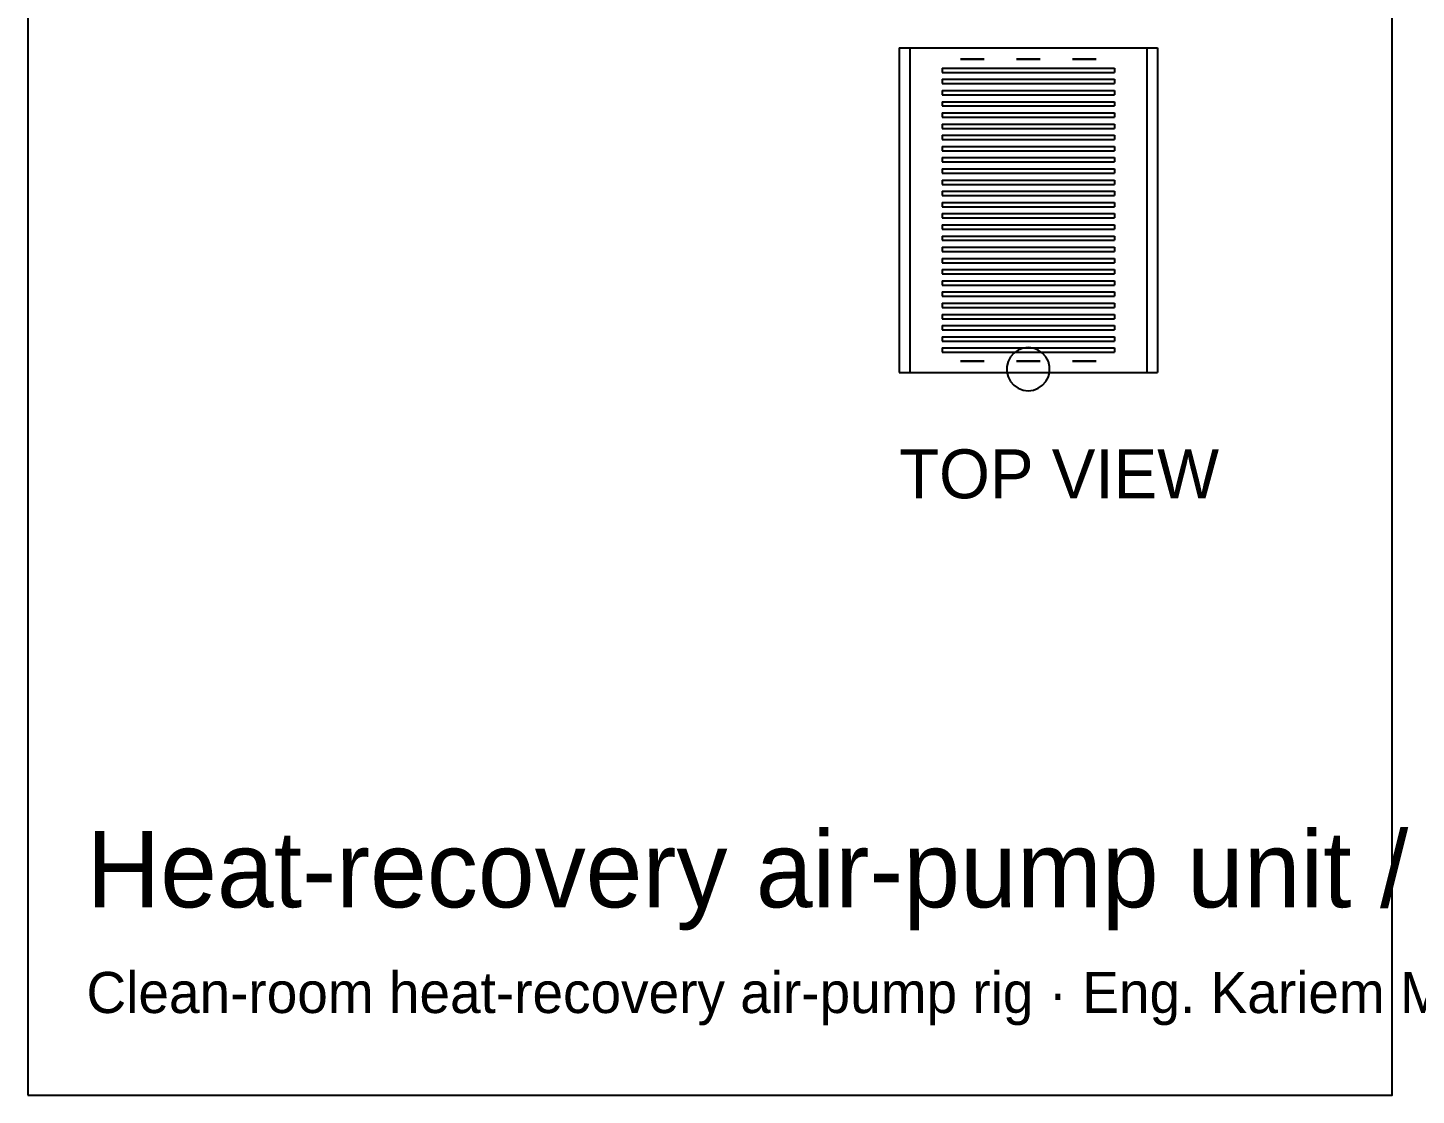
# Model space of a CAD drawing. Header units: millimetres. Extents: x -449 to -327, y -30 to 73.
# Drawn here: x -448.8 to -377.9, y -30.2 to 24.4 of the extents above; entities that cross this region are included whole.
import ezdxf

# ---------------------------------------------------------------- set-up
doc = ezdxf.new("R2010")
doc.units = ezdxf.units.MM
for name, color, linetype in [('BORDER', 7, 'Continuous'), ('HIDDEN', 8, 'Continuous'), ('TEXT', 5, 'Continuous'), ('VISIBLE', 7, 'Continuous')]:
    doc.layers.add(name, color=color, linetype=linetype)

msp = doc.modelspace()

# ---------------------------------------------------------------- linework, layer by layer
at = {"layer": 'BORDER'}
msp.add_lwpolyline([(-448.816, -30.156), (-379.1, -30.156), (-379.1, 72.525), (-448.816, 72.525)], close=True, dxfattribs=at)
at = {"layer": 'HIDDEN'}
for points in [[(-404.3, 23.36), (-391.1, 23.36)], [(-404.3, 23.36), (-404.3, 6.772)], [(-403.75, 23.36), (-391.65, 23.36)], [(-403.75, 23.36), (-403.75, 6.772)], [(-401.165, 22.788), (-401.161, 22.788)], [(-401.161, 22.788), (-401.165, 22.788)], [(-401.165, 22.788), (-401.161, 22.788)], [(-401.161, 22.788), (-401.165, 22.788)], [(-401.165, 22.788), (-401.161, 22.788)], [(-401.161, 22.788), (-401.165, 22.788)], [(-401.165, 22.788), (-401.161, 22.788)], [(-401.161, 22.788), (-401.165, 22.788)], [(-401.165, 22.788), (-401.161, 22.788)], [(-401.161, 22.788), (-401.165, 22.788)], [(-401.161, 22.788), (-401.126, 22.788)], [(-401.126, 22.788), (-401.161, 22.788)], [(-401.161, 22.788), (-401.126, 22.788)], [(-401.126, 22.788), (-401.161, 22.788)], [(-401.161, 22.788), (-401.126, 22.788)], [(-401.126, 22.788), (-401.161, 22.788)], [(-401.161, 22.788), (-401.126, 22.788)], [(-401.126, 22.788), (-401.161, 22.788)], [(-401.161, 22.788), (-401.126, 22.788)], [(-401.126, 22.788), (-401.161, 22.788)], [(-401.126, 22.788), (-401.058, 22.788)], [(-401.058, 22.788), (-401.126, 22.788)], [(-401.126, 22.788), (-401.058, 22.788)], [(-401.058, 22.788), (-401.126, 22.788)], [(-401.126, 22.788), (-401.058, 22.788)], [(-401.058, 22.788), (-401.126, 22.788)], [(-401.126, 22.788), (-401.058, 22.788)], [(-401.058, 22.788), (-401.126, 22.788)], [(-401.126, 22.788), (-401.058, 22.788)], [(-401.058, 22.788), (-401.126, 22.788)], [(-401.058, 22.788), (-400.961, 22.788)], [(-400.961, 22.788), (-401.058, 22.788)], [(-401.058, 22.788), (-400.961, 22.788)], [(-400.961, 22.788), (-401.058, 22.788)], [(-401.058, 22.788), (-400.961, 22.788)], [(-400.961, 22.788), (-401.058, 22.788)], [(-401.058, 22.788), (-400.961, 22.788)], [(-400.961, 22.788), (-401.058, 22.788)], [(-401.058, 22.788), (-400.961, 22.788)], [(-400.961, 22.788), (-401.058, 22.788)], [(-400.961, 22.788), (-400.841, 22.788)], [(-400.841, 22.788), (-400.961, 22.788)], [(-400.961, 22.788), (-400.841, 22.788)], [(-400.841, 22.788), (-400.961, 22.788)], [(-400.961, 22.788), (-400.841, 22.788)], [(-400.841, 22.788), (-400.961, 22.788)], [(-400.961, 22.788), (-400.841, 22.788)], [(-400.841, 22.788), (-400.961, 22.788)], [(-400.961, 22.788), (-400.841, 22.788)], [(-400.841, 22.788), (-400.961, 22.788)], [(-400.841, 22.788), (-400.705, 22.788)], [(-400.705, 22.788), (-400.841, 22.788)], [(-400.841, 22.788), (-400.705, 22.788)], [(-400.705, 22.788), (-400.841, 22.788)], [(-400.841, 22.788), (-400.705, 22.788)], [(-400.705, 22.788), (-400.841, 22.788)], [(-400.841, 22.788), (-400.705, 22.788)], [(-400.705, 22.788), (-400.841, 22.788)], [(-400.841, 22.788), (-400.705, 22.788)], [(-400.705, 22.788), (-400.841, 22.788)], [(-400.705, 22.788), (-400.56, 22.788)], [(-400.56, 22.788), (-400.705, 22.788)], [(-400.705, 22.788), (-400.56, 22.788)], [(-400.56, 22.788), (-400.705, 22.788)], [(-400.705, 22.788), (-400.56, 22.788)], [(-400.56, 22.788), (-400.705, 22.788)], [(-400.705, 22.788), (-400.56, 22.788)], [(-400.56, 22.788), (-400.705, 22.788)], [(-400.705, 22.788), (-400.56, 22.788)], [(-400.56, 22.788), (-400.705, 22.788)], [(-400.415, 22.788), (-400.56, 22.788)], [(-400.56, 22.788), (-400.415, 22.788)], [(-400.415, 22.788), (-400.56, 22.788)], [(-400.56, 22.788), (-400.415, 22.788)], [(-400.415, 22.788), (-400.56, 22.788)], [(-400.56, 22.788), (-400.415, 22.788)], [(-400.415, 22.788), (-400.56, 22.788)], [(-400.56, 22.788), (-400.415, 22.788)], [(-400.415, 22.788), (-400.56, 22.788)], [(-400.56, 22.788), (-400.415, 22.788)], [(-400.279, 22.788), (-400.415, 22.788)], [(-400.415, 22.788), (-400.279, 22.788)], [(-400.279, 22.788), (-400.415, 22.788)], [(-400.415, 22.788), (-400.279, 22.788)], [(-400.279, 22.788), (-400.415, 22.788)], [(-400.415, 22.788), (-400.279, 22.788)], [(-400.279, 22.788), (-400.415, 22.788)], [(-400.415, 22.788), (-400.279, 22.788)], [(-400.279, 22.788), (-400.415, 22.788)], [(-400.415, 22.788), (-400.279, 22.788)], [(-400.159, 22.788), (-400.279, 22.788)], [(-400.279, 22.788), (-400.159, 22.788)], [(-400.159, 22.788), (-400.279, 22.788)], [(-400.279, 22.788), (-400.159, 22.788)], [(-400.159, 22.788), (-400.279, 22.788)], [(-400.279, 22.788), (-400.159, 22.788)], [(-400.159, 22.788), (-400.279, 22.788)], [(-400.279, 22.788), (-400.159, 22.788)], [(-400.159, 22.788), (-400.279, 22.788)], [(-400.279, 22.788), (-400.159, 22.788)], [(-400.062, 22.788), (-400.159, 22.788)], [(-400.159, 22.788), (-400.062, 22.788)], [(-400.062, 22.788), (-400.159, 22.788)], [(-400.159, 22.788), (-400.062, 22.788)], [(-400.062, 22.788), (-400.159, 22.788)], [(-400.159, 22.788), (-400.062, 22.788)], [(-400.062, 22.788), (-400.159, 22.788)], [(-400.159, 22.788), (-400.062, 22.788)], [(-400.062, 22.788), (-400.159, 22.788)], [(-400.159, 22.788), (-400.062, 22.788)], [(-399.994, 22.788), (-400.062, 22.788)], [(-400.062, 22.788), (-399.994, 22.788)], [(-399.994, 22.788), (-400.062, 22.788)], [(-400.062, 22.788), (-399.994, 22.788)], [(-399.994, 22.788), (-400.062, 22.788)], [(-400.062, 22.788), (-399.994, 22.788)], [(-399.994, 22.788), (-400.062, 22.788)], [(-400.062, 22.788), (-399.994, 22.788)], [(-399.994, 22.788), (-400.062, 22.788)], [(-400.062, 22.788), (-399.994, 22.788)], [(-399.959, 22.788), (-399.994, 22.788)], [(-399.994, 22.788), (-399.959, 22.788)], [(-399.959, 22.788), (-399.994, 22.788)], [(-399.994, 22.788), (-399.959, 22.788)], [(-399.959, 22.788), (-399.994, 22.788)], [(-399.994, 22.788), (-399.959, 22.788)], [(-399.959, 22.788), (-399.994, 22.788)], [(-399.994, 22.788), (-399.959, 22.788)], [(-399.959, 22.788), (-399.994, 22.788)], [(-399.994, 22.788), (-399.959, 22.788)], [(-399.955, 22.788), (-399.959, 22.788)], [(-399.959, 22.788), (-399.955, 22.788)], [(-399.955, 22.788), (-399.959, 22.788)], [(-399.959, 22.788), (-399.955, 22.788)], [(-399.955, 22.788), (-399.959, 22.788)], [(-399.959, 22.788), (-399.955, 22.788)], [(-399.955, 22.788), (-399.959, 22.788)], [(-399.959, 22.788), (-399.955, 22.788)], [(-399.955, 22.788), (-399.959, 22.788)], [(-399.959, 22.788), (-399.955, 22.788)], [(-398.305, 22.788), (-398.301, 22.788)], [(-398.301, 22.788), (-398.305, 22.788)], [(-398.305, 22.788), (-398.301, 22.788)], [(-398.301, 22.788), (-398.305, 22.788)], [(-398.305, 22.788), (-398.301, 22.788)], [(-398.301, 22.788), (-398.305, 22.788)], [(-398.305, 22.788), (-398.301, 22.788)], [(-398.301, 22.788), (-398.305, 22.788)], [(-398.305, 22.788), (-398.301, 22.788)], [(-398.301, 22.788), (-398.305, 22.788)], [(-398.301, 22.788), (-398.266, 22.788)], [(-398.266, 22.788), (-398.301, 22.788)], [(-398.301, 22.788), (-398.266, 22.788)], [(-398.266, 22.788), (-398.301, 22.788)], [(-398.301, 22.788), (-398.266, 22.788)], [(-398.266, 22.788), (-398.301, 22.788)], [(-398.301, 22.788), (-398.266, 22.788)], [(-398.266, 22.788), (-398.301, 22.788)], [(-398.301, 22.788), (-398.266, 22.788)], [(-398.266, 22.788), (-398.301, 22.788)], [(-398.266, 22.788), (-398.198, 22.788)], [(-398.198, 22.788), (-398.266, 22.788)], [(-398.266, 22.788), (-398.198, 22.788)], [(-398.198, 22.788), (-398.266, 22.788)], [(-398.266, 22.788), (-398.198, 22.788)], [(-398.198, 22.788), (-398.266, 22.788)], [(-398.266, 22.788), (-398.198, 22.788)], [(-398.198, 22.788), (-398.266, 22.788)], [(-398.266, 22.788), (-398.198, 22.788)], [(-398.198, 22.788), (-398.266, 22.788)], [(-398.198, 22.788), (-398.101, 22.788)], [(-398.101, 22.788), (-398.198, 22.788)], [(-398.198, 22.788), (-398.101, 22.788)], [(-398.101, 22.788), (-398.198, 22.788)], [(-398.198, 22.788), (-398.101, 22.788)], [(-398.101, 22.788), (-398.198, 22.788)], [(-398.198, 22.788), (-398.101, 22.788)], [(-398.101, 22.788), (-398.198, 22.788)], [(-398.198, 22.788), (-398.101, 22.788)], [(-398.101, 22.788), (-398.198, 22.788)], [(-398.101, 22.788), (-397.981, 22.788)], [(-397.981, 22.788), (-398.101, 22.788)], [(-398.101, 22.788), (-397.981, 22.788)], [(-397.981, 22.788), (-398.101, 22.788)], [(-398.101, 22.788), (-397.981, 22.788)], [(-397.981, 22.788), (-398.101, 22.788)], [(-398.101, 22.788), (-397.981, 22.788)], [(-397.981, 22.788), (-398.101, 22.788)], [(-398.101, 22.788), (-397.981, 22.788)], [(-397.981, 22.788), (-398.101, 22.788)], [(-397.981, 22.788), (-397.845, 22.788)], [(-397.845, 22.788), (-397.981, 22.788)], [(-397.981, 22.788), (-397.845, 22.788)], [(-397.845, 22.788), (-397.981, 22.788)], [(-397.981, 22.788), (-397.845, 22.788)], [(-397.845, 22.788), (-397.981, 22.788)], [(-397.981, 22.788), (-397.845, 22.788)], [(-397.845, 22.788), (-397.981, 22.788)], [(-397.981, 22.788), (-397.845, 22.788)], [(-397.845, 22.788), (-397.981, 22.788)], [(-397.845, 22.788), (-397.7, 22.788)], [(-397.7, 22.788), (-397.845, 22.788)], [(-397.845, 22.788), (-397.7, 22.788)], [(-397.7, 22.788), (-397.845, 22.788)], [(-397.845, 22.788), (-397.7, 22.788)], [(-397.7, 22.788), (-397.845, 22.788)], [(-397.845, 22.788), (-397.7, 22.788)], [(-397.7, 22.788), (-397.845, 22.788)], [(-397.845, 22.788), (-397.7, 22.788)], [(-397.7, 22.788), (-397.845, 22.788)], [(-397.555, 22.788), (-397.7, 22.788)], [(-397.7, 22.788), (-397.555, 22.788)], [(-397.555, 22.788), (-397.7, 22.788)], [(-397.7, 22.788), (-397.555, 22.788)], [(-397.555, 22.788), (-397.7, 22.788)], [(-397.7, 22.788), (-397.555, 22.788)], [(-397.555, 22.788), (-397.7, 22.788)], [(-397.7, 22.788), (-397.555, 22.788)], [(-397.555, 22.788), (-397.7, 22.788)], [(-397.7, 22.788), (-397.555, 22.788)], [(-397.419, 22.788), (-397.555, 22.788)], [(-397.555, 22.788), (-397.419, 22.788)], [(-397.419, 22.788), (-397.555, 22.788)], [(-397.555, 22.788), (-397.419, 22.788)], [(-397.419, 22.788), (-397.555, 22.788)], [(-397.555, 22.788), (-397.419, 22.788)], [(-397.419, 22.788), (-397.555, 22.788)], [(-397.555, 22.788), (-397.419, 22.788)], [(-397.419, 22.788), (-397.555, 22.788)], [(-397.555, 22.788), (-397.419, 22.788)], [(-397.299, 22.788), (-397.419, 22.788)], [(-397.419, 22.788), (-397.299, 22.788)], [(-397.299, 22.788), (-397.419, 22.788)], [(-397.419, 22.788), (-397.299, 22.788)], [(-397.299, 22.788), (-397.419, 22.788)], [(-397.419, 22.788), (-397.299, 22.788)], [(-397.299, 22.788), (-397.419, 22.788)], [(-397.419, 22.788), (-397.299, 22.788)], [(-397.299, 22.788), (-397.419, 22.788)], [(-397.419, 22.788), (-397.299, 22.788)], [(-397.202, 22.788), (-397.299, 22.788)], [(-397.299, 22.788), (-397.202, 22.788)], [(-397.202, 22.788), (-397.299, 22.788)], [(-397.299, 22.788), (-397.202, 22.788)], [(-397.202, 22.788), (-397.299, 22.788)], [(-397.299, 22.788), (-397.202, 22.788)], [(-397.202, 22.788), (-397.299, 22.788)], [(-397.299, 22.788), (-397.202, 22.788)], [(-397.202, 22.788), (-397.299, 22.788)], [(-397.299, 22.788), (-397.202, 22.788)], [(-397.134, 22.788), (-397.202, 22.788)], [(-397.202, 22.788), (-397.134, 22.788)], [(-397.134, 22.788), (-397.202, 22.788)], [(-397.202, 22.788), (-397.134, 22.788)], [(-397.134, 22.788), (-397.202, 22.788)], [(-397.202, 22.788), (-397.134, 22.788)], [(-397.134, 22.788), (-397.202, 22.788)], [(-397.202, 22.788), (-397.134, 22.788)], [(-397.134, 22.788), (-397.202, 22.788)], [(-397.202, 22.788), (-397.134, 22.788)], [(-397.099, 22.788), (-397.134, 22.788)], [(-397.134, 22.788), (-397.099, 22.788)], [(-397.099, 22.788), (-397.134, 22.788)], [(-397.134, 22.788), (-397.099, 22.788)], [(-397.099, 22.788), (-397.134, 22.788)], [(-397.134, 22.788), (-397.099, 22.788)], [(-397.099, 22.788), (-397.134, 22.788)], [(-397.134, 22.788), (-397.099, 22.788)], [(-397.099, 22.788), (-397.134, 22.788)], [(-397.134, 22.788), (-397.099, 22.788)], [(-397.095, 22.788), (-397.099, 22.788)], [(-397.099, 22.788), (-397.095, 22.788)], [(-397.095, 22.788), (-397.099, 22.788)], [(-397.099, 22.788), (-397.095, 22.788)], [(-397.095, 22.788), (-397.099, 22.788)], [(-397.099, 22.788), (-397.095, 22.788)], [(-397.095, 22.788), (-397.099, 22.788)], [(-397.099, 22.788), (-397.095, 22.788)], [(-397.095, 22.788), (-397.099, 22.788)], [(-397.099, 22.788), (-397.095, 22.788)], [(-395.445, 22.788), (-395.441, 22.788)], [(-395.441, 22.788), (-395.445, 22.788)], [(-395.445, 22.788), (-395.441, 22.788)], [(-395.441, 22.788), (-395.445, 22.788)], [(-395.445, 22.788), (-395.441, 22.788)], [(-395.441, 22.788), (-395.445, 22.788)], [(-395.445, 22.788), (-395.441, 22.788)], [(-395.441, 22.788), (-395.445, 22.788)], [(-395.445, 22.788), (-395.441, 22.788)], [(-395.441, 22.788), (-395.445, 22.788)], [(-395.441, 22.788), (-395.406, 22.788)], [(-395.406, 22.788), (-395.441, 22.788)], [(-395.441, 22.788), (-395.406, 22.788)], [(-395.406, 22.788), (-395.441, 22.788)], [(-395.441, 22.788), (-395.406, 22.788)], [(-395.406, 22.788), (-395.441, 22.788)], [(-395.441, 22.788), (-395.406, 22.788)], [(-395.406, 22.788), (-395.441, 22.788)], [(-395.441, 22.788), (-395.406, 22.788)], [(-395.406, 22.788), (-395.441, 22.788)], [(-395.406, 22.788), (-395.338, 22.788)], [(-395.338, 22.788), (-395.406, 22.788)], [(-395.406, 22.788), (-395.338, 22.788)], [(-395.338, 22.788), (-395.406, 22.788)], [(-395.406, 22.788), (-395.338, 22.788)], [(-395.338, 22.788), (-395.406, 22.788)], [(-395.406, 22.788), (-395.338, 22.788)], [(-395.338, 22.788), (-395.406, 22.788)], [(-395.406, 22.788), (-395.338, 22.788)], [(-395.338, 22.788), (-395.406, 22.788)], [(-395.338, 22.788), (-395.241, 22.788)], [(-395.241, 22.788), (-395.338, 22.788)], [(-395.338, 22.788), (-395.241, 22.788)], [(-395.241, 22.788), (-395.338, 22.788)], [(-395.338, 22.788), (-395.241, 22.788)], [(-395.241, 22.788), (-395.338, 22.788)], [(-395.338, 22.788), (-395.241, 22.788)], [(-395.241, 22.788), (-395.338, 22.788)], [(-395.338, 22.788), (-395.241, 22.788)], [(-395.241, 22.788), (-395.338, 22.788)], [(-395.241, 22.788), (-395.121, 22.788)], [(-395.121, 22.788), (-395.241, 22.788)], [(-395.241, 22.788), (-395.121, 22.788)], [(-395.121, 22.788), (-395.241, 22.788)], [(-395.241, 22.788), (-395.121, 22.788)], [(-395.121, 22.788), (-395.241, 22.788)], [(-395.241, 22.788), (-395.121, 22.788)], [(-395.121, 22.788), (-395.241, 22.788)], [(-395.241, 22.788), (-395.121, 22.788)], [(-395.121, 22.788), (-395.241, 22.788)], [(-395.121, 22.788), (-394.985, 22.788)], [(-394.985, 22.788), (-395.121, 22.788)], [(-395.121, 22.788), (-394.985, 22.788)], [(-394.985, 22.788), (-395.121, 22.788)], [(-395.121, 22.788), (-394.985, 22.788)], [(-394.985, 22.788), (-395.121, 22.788)], [(-395.121, 22.788), (-394.985, 22.788)], [(-394.985, 22.788), (-395.121, 22.788)], [(-395.121, 22.788), (-394.985, 22.788)], [(-394.985, 22.788), (-395.121, 22.788)], [(-394.985, 22.788), (-394.84, 22.788)], [(-394.84, 22.788), (-394.985, 22.788)], [(-394.985, 22.788), (-394.84, 22.788)], [(-394.84, 22.788), (-394.985, 22.788)], [(-394.985, 22.788), (-394.84, 22.788)], [(-394.84, 22.788), (-394.985, 22.788)], [(-394.985, 22.788), (-394.84, 22.788)], [(-394.84, 22.788), (-394.985, 22.788)], [(-394.985, 22.788), (-394.84, 22.788)], [(-394.84, 22.788), (-394.985, 22.788)], [(-394.695, 22.788), (-394.84, 22.788)], [(-394.84, 22.788), (-394.695, 22.788)], [(-394.695, 22.788), (-394.84, 22.788)], [(-394.84, 22.788), (-394.695, 22.788)], [(-394.695, 22.788), (-394.84, 22.788)], [(-394.84, 22.788), (-394.695, 22.788)], [(-394.695, 22.788), (-394.84, 22.788)], [(-394.84, 22.788), (-394.695, 22.788)], [(-394.695, 22.788), (-394.84, 22.788)], [(-394.84, 22.788), (-394.695, 22.788)], [(-394.559, 22.788), (-394.695, 22.788)], [(-394.695, 22.788), (-394.559, 22.788)], [(-394.559, 22.788), (-394.695, 22.788)], [(-394.695, 22.788), (-394.559, 22.788)], [(-394.559, 22.788), (-394.695, 22.788)], [(-394.695, 22.788), (-394.559, 22.788)], [(-394.559, 22.788), (-394.695, 22.788)], [(-394.695, 22.788), (-394.559, 22.788)], [(-394.559, 22.788), (-394.695, 22.788)], [(-394.695, 22.788), (-394.559, 22.788)], [(-394.439, 22.788), (-394.559, 22.788)], [(-394.559, 22.788), (-394.439, 22.788)], [(-394.439, 22.788), (-394.559, 22.788)], [(-394.559, 22.788), (-394.439, 22.788)], [(-394.439, 22.788), (-394.559, 22.788)], [(-394.559, 22.788), (-394.439, 22.788)], [(-394.439, 22.788), (-394.559, 22.788)], [(-394.559, 22.788), (-394.439, 22.788)], [(-394.439, 22.788), (-394.559, 22.788)], [(-394.559, 22.788), (-394.439, 22.788)], [(-394.342, 22.788), (-394.439, 22.788)], [(-394.439, 22.788), (-394.342, 22.788)], [(-394.342, 22.788), (-394.439, 22.788)], [(-394.439, 22.788), (-394.342, 22.788)], [(-394.342, 22.788), (-394.439, 22.788)], [(-394.439, 22.788), (-394.342, 22.788)], [(-394.342, 22.788), (-394.439, 22.788)], [(-394.439, 22.788), (-394.342, 22.788)], [(-394.342, 22.788), (-394.439, 22.788)], [(-394.439, 22.788), (-394.342, 22.788)], [(-394.274, 22.788), (-394.342, 22.788)], [(-394.342, 22.788), (-394.274, 22.788)], [(-394.274, 22.788), (-394.342, 22.788)], [(-394.342, 22.788), (-394.274, 22.788)], [(-394.274, 22.788), (-394.342, 22.788)], [(-394.342, 22.788), (-394.274, 22.788)], [(-394.274, 22.788), (-394.342, 22.788)], [(-394.342, 22.788), (-394.274, 22.788)], [(-394.274, 22.788), (-394.342, 22.788)], [(-394.342, 22.788), (-394.274, 22.788)], [(-394.239, 22.788), (-394.274, 22.788)], [(-394.274, 22.788), (-394.239, 22.788)], [(-394.239, 22.788), (-394.274, 22.788)], [(-394.274, 22.788), (-394.239, 22.788)], [(-394.239, 22.788), (-394.274, 22.788)], [(-394.274, 22.788), (-394.239, 22.788)], [(-394.239, 22.788), (-394.274, 22.788)], [(-394.274, 22.788), (-394.239, 22.788)], [(-394.239, 22.788), (-394.274, 22.788)], [(-394.274, 22.788), (-394.239, 22.788)], [(-394.235, 22.788), (-394.239, 22.788)], [(-394.239, 22.788), (-394.235, 22.788)], [(-394.235, 22.788), (-394.239, 22.788)], [(-394.239, 22.788), (-394.235, 22.788)], [(-394.235, 22.788), (-394.239, 22.788)], [(-394.239, 22.788), (-394.235, 22.788)], [(-394.235, 22.788), (-394.239, 22.788)], [(-394.239, 22.788), (-394.235, 22.788)], [(-394.235, 22.788), (-394.239, 22.788)], [(-394.239, 22.788), (-394.235, 22.788)], [(-391.65, 23.36), (-391.65, 6.772)], [(-391.1, 23.36), (-391.1, 6.772)], [(-402.1, 22.326), (-393.3, 22.326)], [(-402.1, 22.326), (-393.3, 22.326)], [(-402.1, 22.326), (-402.1, 22.106)], [(-402.1, 22.326), (-402.1, 22.106)], [(-402.1, 22.106), (-393.3, 22.106)], [(-402.1, 22.106), (-393.3, 22.106)], [(-393.3, 22.326), (-393.3, 22.106)], [(-393.3, 22.326), (-393.3, 22.106)], [(-402.1, 21.754), (-393.3, 21.754)], [(-402.1, 21.754), (-393.3, 21.754)], [(-402.1, 21.754), (-402.1, 21.534)], [(-402.1, 21.754), (-402.1, 21.534)], [(-402.1, 21.534), (-393.3, 21.534)], [(-402.1, 21.534), (-393.3, 21.534)], [(-393.3, 21.754), (-393.3, 21.534)], [(-393.3, 21.754), (-393.3, 21.534)], [(-402.1, 21.182), (-393.3, 21.182)], [(-402.1, 21.182), (-393.3, 21.182)], [(-402.1, 21.182), (-402.1, 20.962)], [(-402.1, 21.182), (-402.1, 20.962)], [(-402.1, 20.962), (-393.3, 20.962)], [(-402.1, 20.962), (-393.3, 20.962)], [(-402.1, 20.61), (-393.3, 20.61)], [(-402.1, 20.61), (-393.3, 20.61)], [(-402.1, 20.61), (-402.1, 20.39)], [(-402.1, 20.61), (-402.1, 20.39)], [(-393.3, 21.182), (-393.3, 20.962)], [(-393.3, 21.182), (-393.3, 20.962)], [(-393.3, 20.61), (-393.3, 20.39)], [(-393.3, 20.61), (-393.3, 20.39)], [(-402.1, 20.39), (-393.3, 20.39)], [(-402.1, 20.39), (-393.3, 20.39)], [(-402.1, 20.038), (-393.3, 20.038)], [(-402.1, 20.038), (-393.3, 20.038)], [(-402.1, 20.038), (-402.1, 19.818)], [(-402.1, 20.038), (-402.1, 19.818)], [(-393.3, 20.038), (-393.3, 19.818)], [(-393.3, 20.038), (-393.3, 19.818)], [(-402.1, 19.818), (-393.3, 19.818)], [(-402.1, 19.818), (-393.3, 19.818)], [(-402.1, 19.466), (-393.3, 19.466)], [(-402.1, 19.466), (-393.3, 19.466)], [(-402.1, 19.466), (-402.1, 19.246)], [(-402.1, 19.466), (-402.1, 19.246)], [(-402.1, 19.246), (-393.3, 19.246)], [(-402.1, 19.246), (-393.3, 19.246)], [(-393.3, 19.466), (-393.3, 19.246)], [(-393.3, 19.466), (-393.3, 19.246)], [(-402.1, 18.894), (-393.3, 18.894)], [(-402.1, 18.894), (-393.3, 18.894)], [(-402.1, 18.894), (-402.1, 18.674)], [(-402.1, 18.894), (-402.1, 18.674)], [(-402.1, 18.674), (-393.3, 18.674)], [(-402.1, 18.674), (-393.3, 18.674)], [(-393.3, 18.894), (-393.3, 18.674)], [(-393.3, 18.894), (-393.3, 18.674)], [(-402.1, 18.322), (-393.3, 18.322)], [(-402.1, 18.322), (-393.3, 18.322)], [(-402.1, 18.322), (-402.1, 18.102)], [(-402.1, 18.322), (-402.1, 18.102)], [(-402.1, 18.102), (-393.3, 18.102)], [(-402.1, 18.102), (-393.3, 18.102)], [(-402.1, 17.75), (-393.3, 17.75)], [(-402.1, 17.75), (-393.3, 17.75)], [(-402.1, 17.75), (-402.1, 17.53)], [(-402.1, 17.75), (-402.1, 17.53)], [(-393.3, 18.322), (-393.3, 18.102)], [(-393.3, 18.322), (-393.3, 18.102)], [(-393.3, 17.75), (-393.3, 17.53)], [(-393.3, 17.75), (-393.3, 17.53)], [(-402.1, 17.53), (-393.3, 17.53)], [(-402.1, 17.53), (-393.3, 17.53)], [(-402.1, 17.178), (-393.3, 17.178)], [(-402.1, 17.178), (-393.3, 17.178)], [(-402.1, 17.178), (-402.1, 16.958)], [(-402.1, 17.178), (-402.1, 16.958)], [(-393.3, 17.178), (-393.3, 16.958)], [(-393.3, 17.178), (-393.3, 16.958)], [(-402.1, 16.958), (-393.3, 16.958)], [(-402.1, 16.958), (-393.3, 16.958)], [(-402.1, 16.606), (-393.3, 16.606)], [(-402.1, 16.606), (-393.3, 16.606)], [(-402.1, 16.606), (-402.1, 16.386)], [(-402.1, 16.606), (-402.1, 16.386)], [(-402.1, 16.386), (-393.3, 16.386)], [(-402.1, 16.386), (-393.3, 16.386)], [(-393.3, 16.606), (-393.3, 16.386)], [(-393.3, 16.606), (-393.3, 16.386)], [(-402.1, 16.034), (-393.3, 16.034)], [(-402.1, 16.034), (-393.3, 16.034)], [(-402.1, 16.034), (-402.1, 15.814)], [(-402.1, 16.034), (-402.1, 15.814)], [(-402.1, 15.814), (-393.3, 15.814)], [(-402.1, 15.814), (-393.3, 15.814)], [(-393.3, 16.034), (-393.3, 15.814)], [(-393.3, 16.034), (-393.3, 15.814)], [(-402.1, 15.462), (-393.3, 15.462)], [(-402.1, 15.462), (-393.3, 15.462)], [(-402.1, 15.462), (-402.1, 15.242)], [(-402.1, 15.462), (-402.1, 15.242)], [(-402.1, 15.242), (-393.3, 15.242)], [(-402.1, 15.242), (-393.3, 15.242)], [(-393.3, 15.462), (-393.3, 15.242)], [(-393.3, 15.462), (-393.3, 15.242)], [(-402.1, 14.89), (-393.3, 14.89)], [(-402.1, 14.89), (-393.3, 14.89)], [(-402.1, 14.89), (-402.1, 14.67)], [(-402.1, 14.89), (-402.1, 14.67)], [(-402.1, 14.67), (-393.3, 14.67)], [(-402.1, 14.67), (-393.3, 14.67)], [(-402.1, 14.318), (-393.3, 14.318)], [(-402.1, 14.318), (-393.3, 14.318)], [(-402.1, 14.318), (-402.1, 14.098)], [(-402.1, 14.318), (-402.1, 14.098)], [(-393.3, 14.89), (-393.3, 14.67)], [(-393.3, 14.89), (-393.3, 14.67)], [(-393.3, 14.318), (-393.3, 14.098)], [(-393.3, 14.318), (-393.3, 14.098)], [(-402.1, 14.098), (-393.3, 14.098)], [(-402.1, 14.098), (-393.3, 14.098)], [(-402.1, 13.746), (-393.3, 13.746)], [(-402.1, 13.746), (-393.3, 13.746)], [(-402.1, 13.746), (-402.1, 13.526)], [(-402.1, 13.746), (-402.1, 13.526)], [(-402.1, 13.526), (-393.3, 13.526)], [(-402.1, 13.526), (-393.3, 13.526)], [(-393.3, 13.746), (-393.3, 13.526)], [(-393.3, 13.746), (-393.3, 13.526)], [(-402.1, 13.174), (-393.3, 13.174)], [(-402.1, 13.174), (-393.3, 13.174)], [(-402.1, 13.174), (-402.1, 12.954)], [(-402.1, 13.174), (-402.1, 12.954)], [(-402.1, 12.954), (-393.3, 12.954)], [(-402.1, 12.954), (-393.3, 12.954)], [(-393.3, 13.174), (-393.3, 12.954)], [(-393.3, 13.174), (-393.3, 12.954)], [(-402.1, 12.602), (-393.3, 12.602)], [(-402.1, 12.602), (-393.3, 12.602)], [(-402.1, 12.602), (-402.1, 12.382)], [(-402.1, 12.602), (-402.1, 12.382)], [(-402.1, 12.382), (-393.3, 12.382)], [(-402.1, 12.382), (-393.3, 12.382)], [(-393.3, 12.602), (-393.3, 12.382)], [(-393.3, 12.602), (-393.3, 12.382)], [(-402.1, 12.03), (-393.3, 12.03)], [(-402.1, 12.03), (-393.3, 12.03)], [(-402.1, 12.03), (-402.1, 11.81)], [(-402.1, 12.03), (-402.1, 11.81)], [(-402.1, 11.81), (-393.3, 11.81)], [(-402.1, 11.81), (-393.3, 11.81)], [(-402.1, 11.458), (-393.3, 11.458)], [(-402.1, 11.458), (-393.3, 11.458)], [(-402.1, 11.458), (-402.1, 11.238)], [(-402.1, 11.458), (-402.1, 11.238)], [(-393.3, 12.03), (-393.3, 11.81)], [(-393.3, 12.03), (-393.3, 11.81)], [(-393.3, 11.458), (-393.3, 11.238)], [(-393.3, 11.458), (-393.3, 11.238)], [(-402.1, 11.238), (-393.3, 11.238)], [(-402.1, 11.238), (-393.3, 11.238)], [(-402.1, 10.886), (-393.3, 10.886)], [(-402.1, 10.886), (-393.3, 10.886)], [(-402.1, 10.886), (-402.1, 10.666)], [(-402.1, 10.886), (-402.1, 10.666)], [(-402.1, 10.666), (-393.3, 10.666)], [(-402.1, 10.666), (-393.3, 10.666)], [(-393.3, 10.886), (-393.3, 10.666)], [(-393.3, 10.886), (-393.3, 10.666)], [(-402.1, 10.314), (-393.3, 10.314)], [(-402.1, 10.314), (-393.3, 10.314)], [(-402.1, 10.314), (-402.1, 10.094)], [(-402.1, 10.314), (-402.1, 10.094)], [(-402.1, 10.094), (-393.3, 10.094)], [(-402.1, 10.094), (-393.3, 10.094)], [(-393.3, 10.314), (-393.3, 10.094)], [(-393.3, 10.314), (-393.3, 10.094)], [(-402.1, 9.742), (-393.3, 9.742)], [(-402.1, 9.742), (-393.3, 9.742)], [(-402.1, 9.742), (-402.1, 9.522)], [(-402.1, 9.742), (-402.1, 9.522)], [(-402.1, 9.522), (-393.3, 9.522)], [(-402.1, 9.522), (-393.3, 9.522)], [(-393.3, 9.742), (-393.3, 9.522)], [(-393.3, 9.742), (-393.3, 9.522)], [(-402.1, 9.17), (-393.3, 9.17)], [(-402.1, 9.17), (-393.3, 9.17)], [(-402.1, 9.17), (-402.1, 8.95)], [(-402.1, 9.17), (-402.1, 8.95)], [(-402.1, 8.95), (-393.3, 8.95)], [(-402.1, 8.95), (-393.3, 8.95)], [(-402.1, 8.598), (-393.3, 8.598)], [(-402.1, 8.598), (-393.3, 8.598)], [(-402.1, 8.598), (-402.1, 8.378)], [(-402.1, 8.598), (-402.1, 8.378)], [(-393.3, 9.17), (-393.3, 8.95)], [(-393.3, 9.17), (-393.3, 8.95)], [(-393.3, 8.598), (-393.3, 8.378)], [(-393.3, 8.598), (-393.3, 8.378)], [(-402.1, 8.378), (-393.3, 8.378)], [(-402.1, 8.378), (-393.3, 8.378)], [(-402.1, 8.026), (-393.3, 8.026)], [(-402.1, 8.026), (-393.3, 8.026)], [(-402.1, 8.026), (-402.1, 7.806)], [(-402.1, 8.026), (-402.1, 7.806)], [(-402.1, 7.806), (-393.3, 7.806)], [(-402.1, 7.806), (-393.3, 7.806)], [(-398.211, 7.918), (-398.429, 7.767)], [(-398.211, 7.918), (-398.429, 7.767)], [(-397.963, 8.012), (-398.211, 7.918)], [(-397.963, 8.012), (-398.211, 7.918)], [(-397.7, 8.044), (-397.963, 8.012)], [(-397.7, 8.044), (-397.963, 8.012)], [(-397.437, 8.012), (-397.7, 8.044)], [(-397.437, 8.012), (-397.7, 8.044)], [(-397.189, 7.918), (-397.437, 8.012)], [(-397.189, 7.918), (-397.437, 8.012)], [(-396.971, 7.767), (-397.189, 7.918)], [(-396.971, 7.767), (-397.189, 7.918)], [(-393.3, 8.026), (-393.3, 7.806)], [(-393.3, 8.026), (-393.3, 7.806)], [(-401.165, 7.344), (-401.161, 7.344)], [(-401.161, 7.344), (-401.165, 7.344)], [(-401.165, 7.344), (-401.161, 7.344)], [(-401.161, 7.344), (-401.165, 7.344)], [(-401.165, 7.344), (-401.161, 7.344)], [(-401.161, 7.344), (-401.165, 7.344)], [(-401.165, 7.344), (-401.161, 7.344)], [(-401.161, 7.344), (-401.165, 7.344)], [(-401.165, 7.344), (-401.161, 7.344)], [(-401.161, 7.344), (-401.165, 7.344)], [(-401.161, 7.344), (-401.126, 7.344)], [(-401.126, 7.344), (-401.161, 7.344)], [(-401.161, 7.344), (-401.126, 7.344)], [(-401.126, 7.344), (-401.161, 7.344)], [(-401.161, 7.344), (-401.126, 7.344)], [(-401.126, 7.344), (-401.161, 7.344)], [(-401.161, 7.344), (-401.126, 7.344)], [(-401.126, 7.344), (-401.161, 7.344)], [(-401.161, 7.344), (-401.126, 7.344)], [(-401.126, 7.344), (-401.161, 7.344)], [(-401.126, 7.344), (-401.058, 7.344)], [(-401.058, 7.344), (-401.126, 7.344)], [(-401.126, 7.344), (-401.058, 7.344)], [(-401.058, 7.344), (-401.126, 7.344)], [(-401.126, 7.344), (-401.058, 7.344)], [(-401.058, 7.344), (-401.126, 7.344)], [(-401.126, 7.344), (-401.058, 7.344)], [(-401.058, 7.344), (-401.126, 7.344)], [(-401.126, 7.344), (-401.058, 7.344)], [(-401.058, 7.344), (-401.126, 7.344)], [(-401.058, 7.344), (-400.961, 7.344)], [(-400.961, 7.344), (-401.058, 7.344)], [(-401.058, 7.344), (-400.961, 7.344)], [(-400.961, 7.344), (-401.058, 7.344)], [(-401.058, 7.344), (-400.961, 7.344)], [(-400.961, 7.344), (-401.058, 7.344)], [(-401.058, 7.344), (-400.961, 7.344)], [(-400.961, 7.344), (-401.058, 7.344)], [(-401.058, 7.344), (-400.961, 7.344)], [(-400.961, 7.344), (-401.058, 7.344)], [(-400.961, 7.344), (-400.841, 7.344)], [(-400.841, 7.344), (-400.961, 7.344)], [(-400.961, 7.344), (-400.841, 7.344)], [(-400.841, 7.344), (-400.961, 7.344)], [(-400.961, 7.344), (-400.841, 7.344)], [(-400.841, 7.344), (-400.961, 7.344)], [(-400.961, 7.344), (-400.841, 7.344)], [(-400.841, 7.344), (-400.961, 7.344)], [(-400.961, 7.344), (-400.841, 7.344)], [(-400.841, 7.344), (-400.961, 7.344)], [(-400.841, 7.344), (-400.705, 7.344)], [(-400.705, 7.344), (-400.841, 7.344)], [(-400.841, 7.344), (-400.705, 7.344)], [(-400.705, 7.344), (-400.841, 7.344)], [(-400.841, 7.344), (-400.705, 7.344)], [(-400.705, 7.344), (-400.841, 7.344)], [(-400.841, 7.344), (-400.705, 7.344)], [(-400.705, 7.344), (-400.841, 7.344)], [(-400.841, 7.344), (-400.705, 7.344)], [(-400.705, 7.344), (-400.841, 7.344)], [(-400.705, 7.344), (-400.56, 7.344)], [(-400.56, 7.344), (-400.705, 7.344)], [(-400.705, 7.344), (-400.56, 7.344)], [(-400.56, 7.344), (-400.705, 7.344)], [(-400.705, 7.344), (-400.56, 7.344)], [(-400.56, 7.344), (-400.705, 7.344)], [(-400.705, 7.344), (-400.56, 7.344)], [(-400.56, 7.344), (-400.705, 7.344)], [(-400.705, 7.344), (-400.56, 7.344)], [(-400.56, 7.344), (-400.705, 7.344)], [(-400.415, 7.344), (-400.56, 7.344)], [(-400.56, 7.344), (-400.415, 7.344)], [(-400.415, 7.344), (-400.56, 7.344)], [(-400.56, 7.344), (-400.415, 7.344)], [(-400.415, 7.344), (-400.56, 7.344)], [(-400.56, 7.344), (-400.415, 7.344)], [(-400.415, 7.344), (-400.56, 7.344)], [(-400.56, 7.344), (-400.415, 7.344)], [(-400.415, 7.344), (-400.56, 7.344)], [(-400.56, 7.344), (-400.415, 7.344)], [(-400.279, 7.344), (-400.415, 7.344)], [(-400.415, 7.344), (-400.279, 7.344)], [(-400.279, 7.344), (-400.415, 7.344)], [(-400.415, 7.344), (-400.279, 7.344)], [(-400.279, 7.344), (-400.415, 7.344)], [(-400.415, 7.344), (-400.279, 7.344)], [(-400.279, 7.344), (-400.415, 7.344)], [(-400.415, 7.344), (-400.279, 7.344)], [(-400.279, 7.344), (-400.415, 7.344)], [(-400.415, 7.344), (-400.279, 7.344)], [(-400.159, 7.344), (-400.279, 7.344)], [(-400.279, 7.344), (-400.159, 7.344)], [(-400.159, 7.344), (-400.279, 7.344)], [(-400.279, 7.344), (-400.159, 7.344)], [(-400.159, 7.344), (-400.279, 7.344)], [(-400.279, 7.344), (-400.159, 7.344)], [(-400.159, 7.344), (-400.279, 7.344)], [(-400.279, 7.344), (-400.159, 7.344)], [(-400.159, 7.344), (-400.279, 7.344)], [(-400.279, 7.344), (-400.159, 7.344)], [(-400.062, 7.344), (-400.159, 7.344)], [(-400.159, 7.344), (-400.062, 7.344)], [(-400.062, 7.344), (-400.159, 7.344)], [(-400.159, 7.344), (-400.062, 7.344)], [(-400.062, 7.344), (-400.159, 7.344)], [(-400.159, 7.344), (-400.062, 7.344)], [(-400.062, 7.344), (-400.159, 7.344)], [(-400.159, 7.344), (-400.062, 7.344)], [(-400.062, 7.344), (-400.159, 7.344)], [(-400.159, 7.344), (-400.062, 7.344)], [(-399.994, 7.344), (-400.062, 7.344)], [(-400.062, 7.344), (-399.994, 7.344)], [(-399.994, 7.344), (-400.062, 7.344)], [(-400.062, 7.344), (-399.994, 7.344)], [(-399.994, 7.344), (-400.062, 7.344)], [(-400.062, 7.344), (-399.994, 7.344)], [(-399.994, 7.344), (-400.062, 7.344)], [(-400.062, 7.344), (-399.994, 7.344)], [(-399.994, 7.344), (-400.062, 7.344)], [(-400.062, 7.344), (-399.994, 7.344)], [(-399.959, 7.344), (-399.994, 7.344)], [(-399.994, 7.344), (-399.959, 7.344)], [(-399.959, 7.344), (-399.994, 7.344)], [(-399.994, 7.344), (-399.959, 7.344)], [(-399.959, 7.344), (-399.994, 7.344)], [(-399.994, 7.344), (-399.959, 7.344)], [(-399.959, 7.344), (-399.994, 7.344)], [(-399.994, 7.344), (-399.959, 7.344)], [(-399.959, 7.344), (-399.994, 7.344)], [(-399.994, 7.344), (-399.959, 7.344)], [(-399.955, 7.344), (-399.959, 7.344)], [(-399.959, 7.344), (-399.955, 7.344)], [(-399.955, 7.344), (-399.959, 7.344)], [(-399.959, 7.344), (-399.955, 7.344)], [(-399.955, 7.344), (-399.959, 7.344)], [(-399.959, 7.344), (-399.955, 7.344)], [(-399.955, 7.344), (-399.959, 7.344)], [(-399.959, 7.344), (-399.955, 7.344)], [(-399.955, 7.344), (-399.959, 7.344)], [(-399.959, 7.344), (-399.955, 7.344)], [(-398.729, 7.334), (-398.792, 7.076)], [(-398.729, 7.334), (-398.792, 7.076)], [(-398.605, 7.568), (-398.729, 7.334)], [(-398.605, 7.568), (-398.729, 7.334)], [(-398.429, 7.767), (-398.605, 7.568)], [(-398.429, 7.767), (-398.605, 7.568)], [(-398.305, 7.344), (-398.301, 7.344)], [(-398.301, 7.344), (-398.305, 7.344)], [(-398.305, 7.344), (-398.301, 7.344)], [(-398.301, 7.344), (-398.305, 7.344)], [(-398.305, 7.344), (-398.301, 7.344)], [(-398.301, 7.344), (-398.305, 7.344)], [(-398.305, 7.344), (-398.301, 7.344)], [(-398.301, 7.344), (-398.305, 7.344)], [(-398.305, 7.344), (-398.301, 7.344)], [(-398.301, 7.344), (-398.305, 7.344)], [(-398.301, 7.344), (-398.266, 7.344)], [(-398.266, 7.344), (-398.301, 7.344)], [(-398.301, 7.344), (-398.266, 7.344)], [(-398.266, 7.344), (-398.301, 7.344)], [(-398.301, 7.344), (-398.266, 7.344)], [(-398.266, 7.344), (-398.301, 7.344)], [(-398.301, 7.344), (-398.266, 7.344)], [(-398.266, 7.344), (-398.301, 7.344)], [(-398.301, 7.344), (-398.266, 7.344)], [(-398.266, 7.344), (-398.301, 7.344)], [(-398.266, 7.344), (-398.198, 7.344)], [(-398.198, 7.344), (-398.266, 7.344)], [(-398.266, 7.344), (-398.198, 7.344)], [(-398.198, 7.344), (-398.266, 7.344)], [(-398.266, 7.344), (-398.198, 7.344)], [(-398.198, 7.344), (-398.266, 7.344)], [(-398.266, 7.344), (-398.198, 7.344)], [(-398.198, 7.344), (-398.266, 7.344)], [(-398.266, 7.344), (-398.198, 7.344)], [(-398.198, 7.344), (-398.266, 7.344)], [(-398.198, 7.344), (-398.101, 7.344)], [(-398.101, 7.344), (-398.198, 7.344)], [(-398.198, 7.344), (-398.101, 7.344)], [(-398.101, 7.344), (-398.198, 7.344)], [(-398.198, 7.344), (-398.101, 7.344)], [(-398.101, 7.344), (-398.198, 7.344)], [(-398.198, 7.344), (-398.101, 7.344)], [(-398.101, 7.344), (-398.198, 7.344)], [(-398.198, 7.344), (-398.101, 7.344)], [(-398.101, 7.344), (-398.198, 7.344)], [(-398.101, 7.344), (-397.981, 7.344)], [(-397.981, 7.344), (-398.101, 7.344)], [(-398.101, 7.344), (-397.981, 7.344)], [(-397.981, 7.344), (-398.101, 7.344)], [(-398.101, 7.344), (-397.981, 7.344)], [(-397.981, 7.344), (-398.101, 7.344)], [(-398.101, 7.344), (-397.981, 7.344)], [(-397.981, 7.344), (-398.101, 7.344)], [(-398.101, 7.344), (-397.981, 7.344)], [(-397.981, 7.344), (-398.101, 7.344)], [(-397.981, 7.344), (-397.845, 7.344)], [(-397.845, 7.344), (-397.981, 7.344)], [(-397.981, 7.344), (-397.845, 7.344)], [(-397.845, 7.344), (-397.981, 7.344)], [(-397.981, 7.344), (-397.845, 7.344)], [(-397.845, 7.344), (-397.981, 7.344)], [(-397.981, 7.344), (-397.845, 7.344)], [(-397.845, 7.344), (-397.981, 7.344)], [(-397.981, 7.344), (-397.845, 7.344)], [(-397.845, 7.344), (-397.981, 7.344)], [(-397.845, 7.344), (-397.7, 7.344)], [(-397.7, 7.344), (-397.845, 7.344)], [(-397.845, 7.344), (-397.7, 7.344)], [(-397.7, 7.344), (-397.845, 7.344)], [(-397.845, 7.344), (-397.7, 7.344)], [(-397.7, 7.344), (-397.845, 7.344)], [(-397.845, 7.344), (-397.7, 7.344)], [(-397.7, 7.344), (-397.845, 7.344)], [(-397.845, 7.344), (-397.7, 7.344)], [(-397.7, 7.344), (-397.845, 7.344)], [(-397.555, 7.344), (-397.7, 7.344)], [(-397.7, 7.344), (-397.555, 7.344)], [(-397.555, 7.344), (-397.7, 7.344)], [(-397.7, 7.344), (-397.555, 7.344)], [(-397.555, 7.344), (-397.7, 7.344)], [(-397.7, 7.344), (-397.555, 7.344)], [(-397.555, 7.344), (-397.7, 7.344)], [(-397.7, 7.344), (-397.555, 7.344)], [(-397.555, 7.344), (-397.7, 7.344)], [(-397.7, 7.344), (-397.555, 7.344)], [(-397.419, 7.344), (-397.555, 7.344)], [(-397.555, 7.344), (-397.419, 7.344)], [(-397.419, 7.344), (-397.555, 7.344)], [(-397.555, 7.344), (-397.419, 7.344)], [(-397.419, 7.344), (-397.555, 7.344)], [(-397.555, 7.344), (-397.419, 7.344)], [(-397.419, 7.344), (-397.555, 7.344)], [(-397.555, 7.344), (-397.419, 7.344)], [(-397.419, 7.344), (-397.555, 7.344)], [(-397.555, 7.344), (-397.419, 7.344)], [(-397.299, 7.344), (-397.419, 7.344)], [(-397.419, 7.344), (-397.299, 7.344)], [(-397.299, 7.344), (-397.419, 7.344)], [(-397.419, 7.344), (-397.299, 7.344)], [(-397.299, 7.344), (-397.419, 7.344)], [(-397.419, 7.344), (-397.299, 7.344)], [(-397.299, 7.344), (-397.419, 7.344)], [(-397.419, 7.344), (-397.299, 7.344)], [(-397.299, 7.344), (-397.419, 7.344)], [(-397.419, 7.344), (-397.299, 7.344)], [(-397.202, 7.344), (-397.299, 7.344)], [(-397.299, 7.344), (-397.202, 7.344)], [(-397.202, 7.344), (-397.299, 7.344)], [(-397.299, 7.344), (-397.202, 7.344)], [(-397.202, 7.344), (-397.299, 7.344)], [(-397.299, 7.344), (-397.202, 7.344)], [(-397.202, 7.344), (-397.299, 7.344)], [(-397.299, 7.344), (-397.202, 7.344)], [(-397.202, 7.344), (-397.299, 7.344)], [(-397.299, 7.344), (-397.202, 7.344)], [(-397.134, 7.344), (-397.202, 7.344)], [(-397.202, 7.344), (-397.134, 7.344)], [(-397.134, 7.344), (-397.202, 7.344)], [(-397.202, 7.344), (-397.134, 7.344)], [(-397.134, 7.344), (-397.202, 7.344)], [(-397.202, 7.344), (-397.134, 7.344)], [(-397.134, 7.344), (-397.202, 7.344)], [(-397.202, 7.344), (-397.134, 7.344)], [(-397.134, 7.344), (-397.202, 7.344)], [(-397.202, 7.344), (-397.134, 7.344)], [(-397.099, 7.344), (-397.134, 7.344)], [(-397.134, 7.344), (-397.099, 7.344)], [(-397.099, 7.344), (-397.134, 7.344)], [(-397.134, 7.344), (-397.099, 7.344)], [(-397.099, 7.344), (-397.134, 7.344)], [(-397.134, 7.344), (-397.099, 7.344)], [(-397.099, 7.344), (-397.134, 7.344)], [(-397.134, 7.344), (-397.099, 7.344)], [(-397.099, 7.344), (-397.134, 7.344)], [(-397.134, 7.344), (-397.099, 7.344)], [(-397.095, 7.344), (-397.099, 7.344)], [(-397.099, 7.344), (-397.095, 7.344)], [(-397.095, 7.344), (-397.099, 7.344)], [(-397.099, 7.344), (-397.095, 7.344)], [(-397.095, 7.344), (-397.099, 7.344)], [(-397.099, 7.344), (-397.095, 7.344)], [(-397.095, 7.344), (-397.099, 7.344)], [(-397.099, 7.344), (-397.095, 7.344)], [(-397.095, 7.344), (-397.099, 7.344)], [(-397.099, 7.344), (-397.095, 7.344)], [(-396.795, 7.568), (-396.971, 7.767)], [(-396.795, 7.568), (-396.971, 7.767)], [(-396.671, 7.334), (-396.795, 7.568)], [(-396.671, 7.334), (-396.795, 7.568)], [(-396.608, 7.076), (-396.671, 7.334)], [(-396.608, 7.076), (-396.671, 7.334)], [(-395.445, 7.344), (-395.441, 7.344)], [(-395.441, 7.344), (-395.445, 7.344)], [(-395.445, 7.344), (-395.441, 7.344)], [(-395.441, 7.344), (-395.445, 7.344)], [(-395.445, 7.344), (-395.441, 7.344)], [(-395.441, 7.344), (-395.445, 7.344)], [(-395.445, 7.344), (-395.441, 7.344)], [(-395.441, 7.344), (-395.445, 7.344)], [(-395.445, 7.344), (-395.441, 7.344)], [(-395.441, 7.344), (-395.445, 7.344)], [(-395.441, 7.344), (-395.406, 7.344)], [(-395.406, 7.344), (-395.441, 7.344)], [(-395.441, 7.344), (-395.406, 7.344)], [(-395.406, 7.344), (-395.441, 7.344)], [(-395.441, 7.344), (-395.406, 7.344)], [(-395.406, 7.344), (-395.441, 7.344)], [(-395.441, 7.344), (-395.406, 7.344)], [(-395.406, 7.344), (-395.441, 7.344)], [(-395.441, 7.344), (-395.406, 7.344)], [(-395.406, 7.344), (-395.441, 7.344)], [(-395.406, 7.344), (-395.338, 7.344)], [(-395.338, 7.344), (-395.406, 7.344)], [(-395.406, 7.344), (-395.338, 7.344)], [(-395.338, 7.344), (-395.406, 7.344)], [(-395.406, 7.344), (-395.338, 7.344)], [(-395.338, 7.344), (-395.406, 7.344)], [(-395.406, 7.344), (-395.338, 7.344)], [(-395.338, 7.344), (-395.406, 7.344)], [(-395.406, 7.344), (-395.338, 7.344)], [(-395.338, 7.344), (-395.406, 7.344)], [(-395.338, 7.344), (-395.241, 7.344)], [(-395.241, 7.344), (-395.338, 7.344)], [(-395.338, 7.344), (-395.241, 7.344)], [(-395.241, 7.344), (-395.338, 7.344)], [(-395.338, 7.344), (-395.241, 7.344)], [(-395.241, 7.344), (-395.338, 7.344)], [(-395.338, 7.344), (-395.241, 7.344)], [(-395.241, 7.344), (-395.338, 7.344)], [(-395.338, 7.344), (-395.241, 7.344)], [(-395.241, 7.344), (-395.338, 7.344)], [(-395.241, 7.344), (-395.121, 7.344)], [(-395.121, 7.344), (-395.241, 7.344)], [(-395.241, 7.344), (-395.121, 7.344)], [(-395.121, 7.344), (-395.241, 7.344)], [(-395.241, 7.344), (-395.121, 7.344)], [(-395.121, 7.344), (-395.241, 7.344)], [(-395.241, 7.344), (-395.121, 7.344)], [(-395.121, 7.344), (-395.241, 7.344)], [(-395.241, 7.344), (-395.121, 7.344)], [(-395.121, 7.344), (-395.241, 7.344)], [(-395.121, 7.344), (-394.985, 7.344)], [(-394.985, 7.344), (-395.121, 7.344)], [(-395.121, 7.344), (-394.985, 7.344)], [(-394.985, 7.344), (-395.121, 7.344)], [(-395.121, 7.344), (-394.985, 7.344)], [(-394.985, 7.344), (-395.121, 7.344)], [(-395.121, 7.344), (-394.985, 7.344)], [(-394.985, 7.344), (-395.121, 7.344)], [(-395.121, 7.344), (-394.985, 7.344)], [(-394.985, 7.344), (-395.121, 7.344)], [(-394.985, 7.344), (-394.84, 7.344)], [(-394.84, 7.344), (-394.985, 7.344)], [(-394.985, 7.344), (-394.84, 7.344)], [(-394.84, 7.344), (-394.985, 7.344)], [(-394.985, 7.344), (-394.84, 7.344)], [(-394.84, 7.344), (-394.985, 7.344)], [(-394.985, 7.344), (-394.84, 7.344)], [(-394.84, 7.344), (-394.985, 7.344)], [(-394.985, 7.344), (-394.84, 7.344)], [(-394.84, 7.344), (-394.985, 7.344)], [(-394.695, 7.344), (-394.84, 7.344)], [(-394.84, 7.344), (-394.695, 7.344)], [(-394.695, 7.344), (-394.84, 7.344)], [(-394.84, 7.344), (-394.695, 7.344)], [(-394.695, 7.344), (-394.84, 7.344)], [(-394.84, 7.344), (-394.695, 7.344)], [(-394.695, 7.344), (-394.84, 7.344)], [(-394.84, 7.344), (-394.695, 7.344)], [(-394.695, 7.344), (-394.84, 7.344)], [(-394.84, 7.344), (-394.695, 7.344)], [(-394.559, 7.344), (-394.695, 7.344)], [(-394.695, 7.344), (-394.559, 7.344)], [(-394.559, 7.344), (-394.695, 7.344)], [(-394.695, 7.344), (-394.559, 7.344)], [(-394.559, 7.344), (-394.695, 7.344)], [(-394.695, 7.344), (-394.559, 7.344)], [(-394.559, 7.344), (-394.695, 7.344)], [(-394.695, 7.344), (-394.559, 7.344)], [(-394.559, 7.344), (-394.695, 7.344)], [(-394.695, 7.344), (-394.559, 7.344)], [(-394.439, 7.344), (-394.559, 7.344)], [(-394.559, 7.344), (-394.439, 7.344)], [(-394.439, 7.344), (-394.559, 7.344)], [(-394.559, 7.344), (-394.439, 7.344)], [(-394.439, 7.344), (-394.559, 7.344)], [(-394.559, 7.344), (-394.439, 7.344)], [(-394.439, 7.344), (-394.559, 7.344)], [(-394.559, 7.344), (-394.439, 7.344)], [(-394.439, 7.344), (-394.559, 7.344)], [(-394.559, 7.344), (-394.439, 7.344)], [(-394.342, 7.344), (-394.439, 7.344)], [(-394.439, 7.344), (-394.342, 7.344)], [(-394.342, 7.344), (-394.439, 7.344)], [(-394.439, 7.344), (-394.342, 7.344)], [(-394.342, 7.344), (-394.439, 7.344)], [(-394.439, 7.344), (-394.342, 7.344)], [(-394.342, 7.344), (-394.439, 7.344)], [(-394.439, 7.344), (-394.342, 7.344)], [(-394.342, 7.344), (-394.439, 7.344)], [(-394.439, 7.344), (-394.342, 7.344)], [(-394.274, 7.344), (-394.342, 7.344)], [(-394.342, 7.344), (-394.274, 7.344)], [(-394.274, 7.344), (-394.342, 7.344)], [(-394.342, 7.344), (-394.274, 7.344)], [(-394.274, 7.344), (-394.342, 7.344)], [(-394.342, 7.344), (-394.274, 7.344)], [(-394.274, 7.344), (-394.342, 7.344)], [(-394.342, 7.344), (-394.274, 7.344)], [(-394.274, 7.344), (-394.342, 7.344)], [(-394.342, 7.344), (-394.274, 7.344)], [(-394.239, 7.344), (-394.274, 7.344)], [(-394.274, 7.344), (-394.239, 7.344)], [(-394.239, 7.344), (-394.274, 7.344)], [(-394.274, 7.344), (-394.239, 7.344)], [(-394.239, 7.344), (-394.274, 7.344)], [(-394.274, 7.344), (-394.239, 7.344)], [(-394.239, 7.344), (-394.274, 7.344)], [(-394.274, 7.344), (-394.239, 7.344)], [(-394.239, 7.344), (-394.274, 7.344)], [(-394.274, 7.344), (-394.239, 7.344)], [(-394.235, 7.344), (-394.239, 7.344)], [(-394.239, 7.344), (-394.235, 7.344)], [(-394.235, 7.344), (-394.239, 7.344)], [(-394.239, 7.344), (-394.235, 7.344)], [(-394.235, 7.344), (-394.239, 7.344)], [(-394.239, 7.344), (-394.235, 7.344)], [(-394.235, 7.344), (-394.239, 7.344)], [(-394.239, 7.344), (-394.235, 7.344)], [(-394.235, 7.344), (-394.239, 7.344)], [(-394.239, 7.344), (-394.235, 7.344)], [(-404.3, 6.772), (-391.1, 6.772)], [(-403.75, 6.772), (-391.65, 6.772)], [(-398.792, 7.076), (-398.792, 6.811)], [(-398.792, 7.076), (-398.792, 6.811)], [(-398.792, 6.811), (-398.729, 6.554)], [(-398.792, 6.811), (-398.782, 6.772)], [(-398.782, 6.772), (-396.618, 6.772)], [(-398.729, 6.554), (-398.605, 6.319)], [(-396.795, 6.319), (-396.671, 6.554)], [(-396.671, 6.554), (-396.608, 6.811)], [(-396.618, 6.772), (-396.608, 6.811)], [(-396.608, 6.811), (-396.608, 7.076)], [(-396.608, 6.811), (-396.608, 7.076)], [(-398.605, 6.319), (-398.429, 6.12)], [(-398.429, 6.12), (-398.211, 5.97)], [(-398.211, 5.97), (-397.963, 5.876)], [(-397.963, 5.876), (-397.7, 5.844)], [(-397.7, 5.844), (-397.437, 5.876)], [(-397.437, 5.876), (-397.189, 5.97)], [(-397.189, 5.97), (-396.971, 6.12)], [(-396.971, 6.12), (-396.795, 6.319)]]:
    msp.add_lwpolyline(points, dxfattribs=at)
at = {"layer": 'VISIBLE'}
for points in [[(-404.3, 23.36), (-391.1, 23.36)], [(-404.3, 23.36), (-404.3, 6.772)], [(-403.75, 23.36), (-391.65, 23.36)], [(-403.75, 23.36), (-403.75, 6.772)], [(-391.65, 23.36), (-391.65, 6.772)], [(-391.1, 23.36), (-391.1, 6.772)], [(-404.3, 6.772), (-398.782, 6.772)], [(-403.75, 6.772), (-391.65, 6.772)], [(-398.782, 6.772), (-398.729, 6.554)], [(-398.729, 6.554), (-398.605, 6.319)], [(-396.795, 6.319), (-396.671, 6.554)], [(-396.671, 6.554), (-396.618, 6.772)], [(-396.618, 6.772), (-391.1, 6.772)], [(-398.605, 6.319), (-398.429, 6.12)], [(-398.429, 6.12), (-398.211, 5.97)], [(-398.211, 5.97), (-397.963, 5.876)], [(-397.963, 5.876), (-397.7, 5.844)], [(-397.7, 5.844), (-397.437, 5.876)], [(-397.437, 5.876), (-397.189, 5.97)], [(-397.189, 5.97), (-396.971, 6.12)], [(-396.971, 6.12), (-396.795, 6.319)]]:
    msp.add_lwpolyline(points, dxfattribs=at)

# ---------------------------------------------------------------- texts
at = {"layer": 'TEXT'}
for s, height, p in [('TOP VIEW', 2.5, (-404.3, 0.344)), ('Heat-recovery air-pump unit / Coil extract', 3.9, (-445.816, -20.556)), ('Clean-room heat-recovery air-pump rig · Eng. Kariem Moussa · GIU · mm · first-angle projection', 2.1, (-445.816, -25.956))]:
    msp.add_text(s, height=height, dxfattribs=at).set_placement(p)

doc.saveas('drawing.dxf')
